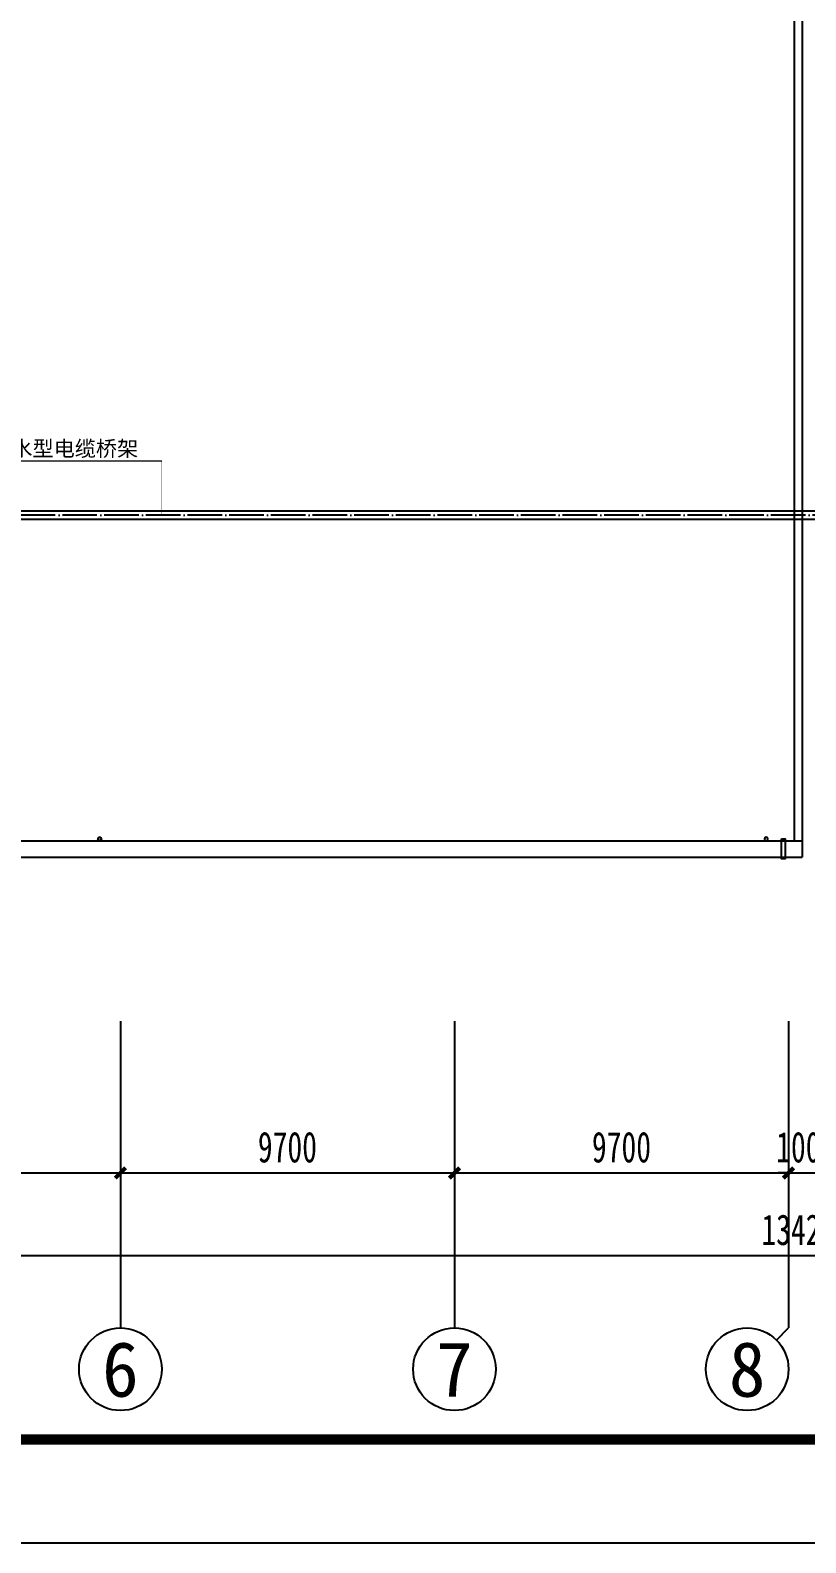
# Model space of a CAD drawing. Header units: millimetres. Extents: x -633009578 to 5705885, y -633235091 to 2571734.
# Drawn here: x 2826159 to 2848676, y 1630764 to 1674693 of the extents above; entities that cross this region are included whole.
import ezdxf
from ezdxf.enums import TextEntityAlignment as Align

# ---------------------------------------------------------------- set-up
doc = ezdxf.new("R2010")
doc.units = ezdxf.units.MM
doc.header["$LTSCALE"] = 1000
doc.header["$MEASUREMENT"] = 0
doc.linetypes.add('DOTE', pattern=[2.42, 2, -0.2, 0.02, -0.2])
doc.layers.get('0').update_dxf_attribs({"color": 9})
for name, color, linetype in [('3T_WOOD', 21, 'Continuous'), ('A-LM-QPM(设备)', 8, 'Continuous'), ('A-ROOF(屋顶)', 11, 'Continuous'), ('A-ST(雨水管)', 161, 'Continuous'), ('AXIS_TEXT', 7, 'Continuous'), ('C-AXIS(轴号)', 3, 'Continuous'), ('电-桥架', 4, 'Continuous'), ('设备-箱柜', 3, 'Continuous'), ('院图签、封面151013$0$PUB_TITLE', 153, 'Continuous'), ('院图签、封面151013$0$图签文字', 4, 'Continuous')]:
    doc.layers.add(name, color=color, linetype=linetype)
doc.styles.add('_TCH_AXIS', font='simhei.ttf', dxfattribs={"bigfont": 'GBCBIG'})
doc.styles.add('_TCH_DIM_T3', font='simhei.ttf', dxfattribs={"width": 0.707, "bigfont": 'GBCBIG'})
doc.styles.add('COMPLEX', font='simhei.ttf')
doc.styles.add('ELEC-DIM', font='simhei.ttf')
doc.styles.add('院图签、封面151013$0$-宋体', font='simhei.ttf', dxfattribs={"width": 0.8})
doc.dimstyles.new('_TCH_ARCH&&300', dxfattribs={"dimtxt": 892.5, "dimasz": 300, "dimexe": 750, "dimexo": 900, "dimgap": 300, "dimtad": 1, "dimdec": 0, "dimzin": 0, "dimdsep": 46, "dimtxsty": '_TCH_DIM_T3', "dimblk": 'ARCHTICK', "dimcen": 0.09, "dimclrt": 7, "dimazin": 2, "dimtfac": 1, "dimtdec": 0, "dimtix": 1, "dimtmove": 2, "dimatfit": 3, "dimfxl": 1, "dimtolj": 1, "dimtzin": 0, "dimarcsym": 0})

# ---------------------------------------------------------------- blocks, each defined once
blk = doc.blocks.new('_ArchTick')
at = {"color": 0, "linetype": 'ByBlock', "const_width": 0.4}
blk.add_lwpolyline([(-0.5, -0.5), (0.5, 0.5)], dxfattribs=at)
blk = doc.blocks.new('*D422')
at = {"layer": 'C-AXIS(轴号)', "color": 0, "lineweight": -2, "transparency": 16777216}
for p, q in [((-95500, -6400), (-95500, -10660)), ((-86300, -6400), (-86300, -10660)), ((-95500, -9910), (-86300, -9910))]:
    blk.add_line(p, q, dxfattribs=at)
at = {"layer": 'Defpoints', "color": 0, "transparency": 16777216}
for p in [(-95500, -5500), (-86300, -5500), (-86300, -9910)]:
    blk.add_point(p, dxfattribs=at)
at = {"layer": 'C-AXIS(轴号)', "color": 0, "linetype": 'ByBlock', "lineweight": -2, "transparency": 16777216, "xscale": 300, "yscale": 300, "zscale": 300, "rotation": 180}
blk.add_blockref('_ArchTick', (-95500, -9910), dxfattribs=at)
at = {"layer": 'C-AXIS(轴号)', "color": 0, "linetype": 'ByBlock', "lineweight": -2, "transparency": 16777216, "xscale": 300, "yscale": 300, "zscale": 300}
blk.add_blockref('_ArchTick', (-86300, -9910), dxfattribs=at)
at = {"layer": 'C-AXIS(轴号)', "color": 7, "transparency": 16777216, "insert": (-90900, -9164), "char_height": 892.5, "attachment_point": 5, "style": '_TCH_DIM_T3'}
blk.add_mtext('\\A1;9200', dxfattribs=at)
blk = doc.blocks.new('*D423')
at = {"layer": 'C-AXIS(轴号)', "color": 0, "lineweight": -2, "transparency": 16777216}
for p, q in [((-86300, -6400), (-86300, -10660)), ((-76600, -6400), (-76600, -10660)), ((-86300, -9910), (-76600, -9910))]:
    blk.add_line(p, q, dxfattribs=at)
at = {"layer": 'Defpoints', "color": 0, "transparency": 16777216}
for p in [(-86300, -5500), (-76600, -5500), (-76600, -9910)]:
    blk.add_point(p, dxfattribs=at)
at = {"layer": 'C-AXIS(轴号)', "color": 0, "linetype": 'ByBlock', "lineweight": -2, "transparency": 16777216, "xscale": 300, "yscale": 300, "zscale": 300, "rotation": 180}
blk.add_blockref('_ArchTick', (-86300, -9910), dxfattribs=at)
at = {"layer": 'C-AXIS(轴号)', "color": 0, "linetype": 'ByBlock', "lineweight": -2, "transparency": 16777216, "xscale": 300, "yscale": 300, "zscale": 300}
blk.add_blockref('_ArchTick', (-76600, -9910), dxfattribs=at)
at = {"layer": 'C-AXIS(轴号)', "color": 7, "transparency": 16777216, "insert": (-81450, -9164), "char_height": 892.5, "attachment_point": 5, "style": '_TCH_DIM_T3'}
blk.add_mtext('\\A1;9700', dxfattribs=at)
blk = doc.blocks.new('*D424')
at = {"layer": 'C-AXIS(轴号)', "color": 0, "lineweight": -2, "transparency": 16777216}
for p, q in [((-76600, -6400), (-76600, -10660)), ((-66900, -6400), (-66900, -10660)), ((-76600, -9910), (-66900, -9910))]:
    blk.add_line(p, q, dxfattribs=at)
at = {"layer": 'Defpoints', "color": 0, "transparency": 16777216}
for p in [(-76600, -5500), (-66900, -5500), (-66900, -9910)]:
    blk.add_point(p, dxfattribs=at)
at = {"layer": 'C-AXIS(轴号)', "color": 0, "linetype": 'ByBlock', "lineweight": -2, "transparency": 16777216, "xscale": 300, "yscale": 300, "zscale": 300, "rotation": 180}
blk.add_blockref('_ArchTick', (-76600, -9910), dxfattribs=at)
at = {"layer": 'C-AXIS(轴号)', "color": 0, "linetype": 'ByBlock', "lineweight": -2, "transparency": 16777216, "xscale": 300, "yscale": 300, "zscale": 300}
blk.add_blockref('_ArchTick', (-66900, -9910), dxfattribs=at)
at = {"layer": 'C-AXIS(轴号)', "color": 7, "transparency": 16777216, "insert": (-71750, -9164), "char_height": 892.5, "attachment_point": 5, "style": '_TCH_DIM_T3'}
blk.add_mtext('\\A1;9700', dxfattribs=at)
blk = doc.blocks.new('*D425')
at = {"layer": 'C-AXIS(轴号)', "color": 0, "lineweight": -2, "transparency": 16777216}
for p, q in [((-66900, -6400), (-66900, -10660)), ((-65900, -6400), (-65900, -10660)), ((-66900, -9910), (-67200, -9910)), ((-66900, -9910), (-65900, -9910)), ((-65900, -9910), (-65600, -9910))]:
    blk.add_line(p, q, dxfattribs=at)
at = {"layer": 'Defpoints', "color": 0, "transparency": 16777216}
for p in [(-66900, -5500), (-65900, -5500), (-65900, -9910)]:
    blk.add_point(p, dxfattribs=at)
at = {"layer": 'C-AXIS(轴号)', "color": 0, "linetype": 'ByBlock', "lineweight": -2, "transparency": 16777216, "xscale": 300, "yscale": 300, "zscale": 300}
blk.add_blockref('_ArchTick', (-66900, -9910), dxfattribs=at)
at = {"layer": 'C-AXIS(轴号)', "color": 0, "linetype": 'ByBlock', "lineweight": -2, "transparency": 16777216, "xscale": 300, "yscale": 300, "zscale": 300, "rotation": 180}
blk.add_blockref('_ArchTick', (-65900, -9910), dxfattribs=at)
at = {"layer": 'C-AXIS(轴号)', "color": 7, "transparency": 16777216, "insert": (-66400, -9164), "char_height": 892.5, "attachment_point": 5, "style": '_TCH_DIM_T3'}
blk.add_mtext('\\A1;1000', dxfattribs=at)
blk = doc.blocks.new('*D434')
at = {"layer": 'C-AXIS(轴号)', "color": 0, "lineweight": -2, "transparency": 16777216}
for p, q in [((-133540, -6400), (-133540, -13060)), ((740, -6400), (740, -13060)), ((-133540, -12310), (740, -12310))]:
    blk.add_line(p, q, dxfattribs=at)
at = {"layer": 'Defpoints', "color": 0, "transparency": 16777216}
for p in [(-133540, -5500), (740, -5500), (740, -12310)]:
    blk.add_point(p, dxfattribs=at)
at = {"layer": 'C-AXIS(轴号)', "color": 0, "linetype": 'ByBlock', "lineweight": -2, "transparency": 16777216, "xscale": 300, "yscale": 300, "zscale": 300, "rotation": 180}
blk.add_blockref('_ArchTick', (-133540, -12310), dxfattribs=at)
at = {"layer": 'C-AXIS(轴号)', "color": 0, "linetype": 'ByBlock', "lineweight": -2, "transparency": 16777216, "xscale": 300, "yscale": 300, "zscale": 300}
blk.add_blockref('_ArchTick', (740, -12310), dxfattribs=at)
at = {"layer": 'C-AXIS(轴号)', "color": 7, "transparency": 16777216, "insert": (-66400, -11564), "char_height": 892.5, "attachment_point": 5, "style": '_TCH_DIM_T3'}
blk.add_mtext('\\A1;134280', dxfattribs=at)
blk = doc.blocks.new('_AXISO')
blk.add_circle((0, 0), 0.5)
at = {"layer": 'AXIS_TEXT', "style": 'COMPLEX', "width": 1.041667}
blk.add_attdef('A', text='', height=0.56, dxfattribs=at).set_placement((-0.25, -0.28), (0.25, -0.28), align=Align.FIT)
blk = doc.blocks.new('建筑图框_A1')
at = {"layer": '院图签、封面151013$0$PUB_TITLE'}
blk.add_lwpolyline([(0, 0), (84100, 0), (84100, 59400), (0, 59400)], close=True, dxfattribs=at)
at = {"layer": '院图签、封面151013$0$PUB_TITLE', "const_width": 100}
blk.add_lwpolyline([(2500, 1000), (83100, 1000), (83100, 58400), (2500, 58400)], close=True, dxfattribs=at)
at = {"layer": '院图签、封面151013$0$图签文字', "color": 6, "style": '院图签、封面151013$0$-宋体'}
for tag, height, width, p in [('工程主持人', 400, 0.8, (79991, 29506)), ('审定', 400, 0.8, (79991, 28706)), ('审核', 400, 0.8, (79991, 27906)), ('专业负责人', 400, 0.8, (79991, 27106)), ('校对', 400, 0.8, (79991, 26306)), ('设计', 400, 0.8, (79991, 25506)), ('方案设计人', 400, 0.8, (79991, 24707)), ('工程编号', 300, 0.7, (81000, 8700)), ('版次', 300, 0.7, (78738, 3006)), ('日期', 300, 0.7, (82038, 3000)), ('图号', 200, 0.7, (82538, 2400)), ('比例', 300, 0.7, (78738, 2200)), ('图号_X施', 300, 0.7, (81538, 2200)), ('图号_总数', 200, 0.7, (82538, 2000))]:
    blk.add_attdef(tag, text='', height=height, dxfattribs=dict(at, width=width)).set_placement(p, align=Align.MIDDLE_CENTER)
at = {"layer": '院图签、封面151013$0$图签文字', "color": 6, "style": '院图签、封面151013$0$-宋体', "width": 0.7}
for tag, p in [('建设单位_001', (80936, 7446)), ('工程名称_001', (80934, 6045)), ('图名_001', (79743, 4060))]:
    blk.add_attdef(tag, p, '', height=300, dxfattribs=at)
blk = doc.blocks.new('G$C91E54488')
at = {"layer": 'A-LM-QPM(设备)'}
blk.add_lwpolyline([(-67100, -210), (-67000, -210), (-67000, -790), (-67100, -790)], close=True, dxfattribs=at)
at = {"layer": 'A-ROOF(屋顶)'}
for p, q in [((-104450, -260), (-66500, -260)), ((-104450, -740), (-66500, -740))]:
    blk.add_line(p, q, dxfattribs=at)
for points in [[(-133060, 66960), (-66740, 66960), (-66740, -260)], [(-66500, 67200), (-66500, -740)]]:
    blk.add_lwpolyline(points, dxfattribs=at)
at = {"layer": 'A-ST(雨水管)'}
for points in [[(-86900, -260, -1), (-86900, -160, -1)], [(-86900, -260, 1), (-86900, -160, 1)], [(-67550, -260, 1), (-67550, -160, 1)]]:
    blk.add_lwpolyline(points, format="xyb", close=True, dxfattribs=at)
at = {"layer": 'C-AXIS(轴号)'}
for p, q in [((-86300, -5500), (-86300, -14409.8)), ((-76600, -5500), (-76600, -14409.8)), ((-66900, -5500), (-66900, -14409.8)), ((-67251.5, -14761.3), (-66900, -14409.8))]:
    blk.add_line(p, q, dxfattribs=at)
ref = blk.add_blockref('_AXISO', (-86300, -15609.8), dxfattribs=dict(at, xscale=2400, yscale=2400, zscale=2400))
ref.add_attrib('A', '6', dxfattribs={"layer": 'AXIS_TEXT', "height": 1597.5, "style": '_TCH_AXIS'}).set_placement((-86832.5, -16408.6), (-85767.5, -16408.6), align=Align.FIT)
ref = blk.add_blockref('_AXISO', (-76600, -15609.8), dxfattribs=dict(at, xscale=2400, yscale=2400, zscale=2400))
ref.add_attrib('A', '7', dxfattribs={"layer": 'AXIS_TEXT', "height": 1597.5, "style": '_TCH_AXIS'}).set_placement((-77132.5, -16408.6), (-76067.5, -16408.6), align=Align.FIT)
ref = blk.add_blockref('_AXISO', (-68100, -15609.8), dxfattribs=dict(at, xscale=2400, yscale=2400, zscale=2400))
ref.add_attrib('A', '8', dxfattribs={"layer": 'AXIS_TEXT', "height": 1597.5, "style": '_TCH_AXIS'}).set_placement((-68632.5, -16408.6), (-67567.5, -16408.6), align=Align.FIT)
for p1, p2, distance, picture, middle in [((-133540, -5500), (740, -5500), -6809.8, '*D434', (-66400, -11563.6)), ((-95500, -5500), (-86300, -5500), -4409.8, '*D422', (-90900, -9163.6)), ((-86300, -5500), (-76600, -5500), -4409.8, '*D423', (-81450, -9163.6)), ((-76600, -5500), (-66900, -5500), -4409.8, '*D424', (-71750, -9163.6)), ((-66900, -5500), (-65900, -5500), -4409.8, '*D425', (-66400, -9163.6))]:
    dim = blk.add_aligned_dim(p1=p1, p2=p2, distance=distance, dimstyle='_TCH_ARCH&&300', dxfattribs=at)
    dim.commit()
    dim.dimension.update_dxf_attribs({"geometry": picture, "text_midpoint": middle})

msp = doc.modelspace()

# ---------------------------------------------------------------- linework, layer by layer
at = {"layer": '电-桥架', "color": 5, "linetype": 'DOTE', "ltscale": 0.5}
msp.add_line((2883757, 1660610), (2815258, 1660610), dxfattribs=at)
at = {"layer": '电-桥架', "ltscale": 0.5}
msp.add_lwpolyline([(2815258, 1660735), (2883757, 1660735), (2883757, 1660485), (2815258, 1660485)], close=True, dxfattribs=at)
at = {"layer": '设备-箱柜', "color": 6}
msp.add_lwpolyline([(2829977.7, 1660602, 15, 15, 0), (2829977.7, 1662180.4, 15, 15, 0), (2829977.7, 1662180.4, 45, 45, 0), (2820141.1, 1662180.4, 45, 45, 0)], format="xyseb", dxfattribs=at)

# ---------------------------------------------------------------- block references
at = {"layer": '3T_WOOD'}
msp.add_blockref('G$C91E54488', (2915076, 1651413.5), dxfattribs=at)
at = {"layer": '设备-箱柜', "xscale": 3, "yscale": 3}
msp.add_blockref('建筑图框_A1', (2725055.4, 1630763.7, 0), dxfattribs=at)

# ---------------------------------------------------------------- texts
at = {"layer": '设备-箱柜', "color": 6, "style": 'ELEC-DIM'}
msp.add_text('300*150 金属防腐防水型电缆桥架', height=450, dxfattribs=at).set_placement((2820092, 1662318.7))

doc.saveas('drawing.dxf')
